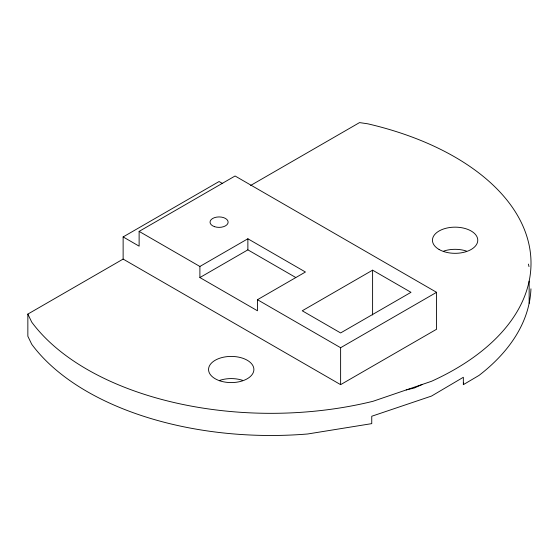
<?xml version="1.0" encoding="UTF-8"?>
<svg xmlns="http://www.w3.org/2000/svg" width="557" height="557" viewBox="0 0 557 557"><rect width="100%" height="100%" fill="white"/><g stroke="black" fill="none" stroke-linecap="round" stroke-linejoin="round"><path stroke-width="0.84" d="M530.946 288.839A260.084 150.16 0 0 1 478.992 375.432L463.347 384.664L463.716 383.028M123.132 236.927L139.125 246.159L139.125 231.385L235.075 175.991L436.577 292.321L436.577 329.257L340.619 384.65L123.132 259.082L123.132 236.927L219.082 181.526L222.716 183.629M463.347 384.664L463.347 377.277L431.515 396.062L371.749 416.246L371.749 423.633L307.701 433.98A260.084 150.16 0 0 1 31.749 344.303L27.85 336.254L27.85 314.092L123.132 259.082M250.629 185.474L359.543 122.596L367.829 123.821A260.084 150.16 0 0 1 431.515 381.287L373.086 401.263A260.084 150.16 0 0 1 31.749 322.148L27.85 314.092M199.893 266.469L247.872 238.772L305.438 272.011L257.466 299.708L257.466 310.785L199.893 277.553L199.893 266.469L139.125 231.385M199.893 277.553L247.872 249.849L295.718 277.477M372.605 270.166L302.242 310.785L340.619 332.947L410.989 292.321L372.605 270.166L372.605 314.977M257.466 299.708L340.619 347.721L436.577 292.321M422.401 384.407L414.255 388.013L406.22 389.935M529.15 281.139L529.15 303.293M340.619 347.721L340.619 384.65M247.872 238.772L247.872 249.849M528.405 264.102A260.084 150.16 0 0 1 528.99 266.615M219.89 380.334A22.663 13.083 0 0 1 242.553 380.334M443.783 251.068A22.663 13.083 0 0 1 466.439 251.068M439.09 249.494A22.663 13.083 0 0 0 477.001 243.625A22.663 13.083 0 0 0 449.248 227.604A22.663 13.083 0 0 0 439.09 249.494M219.89 380.835A22.663 13.083 0 0 0 253.888 369.5A22.663 13.083 0 0 0 219.89 358.172A22.663 13.083 0 0 0 219.89 380.835M214.563 226.678A9.044 5.222 0 0 0 228.133 222.152A9.044 5.222 0 0 0 214.563 217.627A9.044 5.222 0 0 0 214.563 226.678"/></g></svg>
